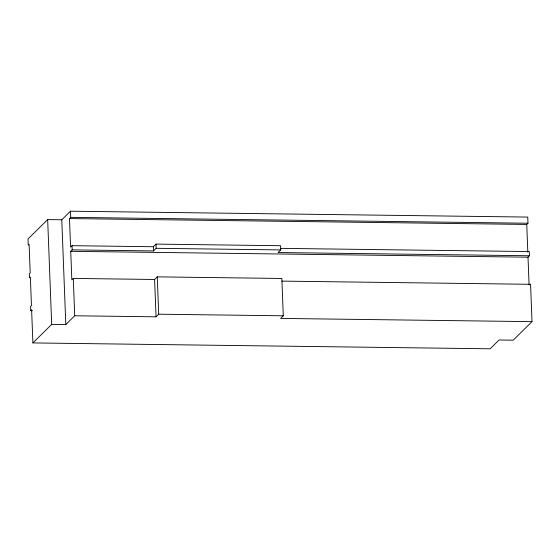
<?xml version="1.0" encoding="UTF-8"?>
<svg xmlns="http://www.w3.org/2000/svg" width="560" height="560" viewBox="0 0 560 560"><rect width="100%" height="100%" fill="white"/><g stroke="black" fill="none" stroke-linecap="round" stroke-linejoin="round"><path stroke-width="0.84" d="M280.567 248.36L529.305 251.559L529.466 255.752L278.11 252.525L280.756 249.907L280.595 245.714L156.009 244.111L153.356 246.729L72.03 245.686L70.574 247.121L69.475 218.568L526.757 224.441L527.982 223.23L527.751 217.077L70.469 211.197L61.782 219.772L47.663 219.59L28 238.987L28.238 245.14L29.099 244.286L30.198 272.839L29.33 273.693L29.498 277.886L30.359 277.032L31.458 305.585L30.59 306.439L30.751 310.639L32.501 310.66M69.475 218.568L70.707 217.35L527.982 223.23M281.827 281.113L530.565 284.305L532 321.65L280.637 318.416L283.29 315.805L281.855 278.467L157.269 276.864L154.616 279.475L73.29 278.432L71.834 279.867L70.735 251.314L72.191 249.879L153.517 250.922L156.17 248.311L280.756 249.907M30.751 310.639L31.619 309.785L32.893 342.923L490.168 348.803L499.086 340.004L513.205 340.186L532 321.65M32.893 342.923L51.688 324.387L65.807 324.569L74.718 315.77L156.051 316.82L158.704 314.202L283.29 315.805M70.735 251.314L528.01 257.187L529.466 255.752M526.757 224.441L527.821 252.126M528.01 257.187L529.074 284.879M156.009 244.111L156.17 248.311M157.269 276.864L158.704 314.202M153.356 246.729L153.517 250.922M154.616 279.475L156.051 316.82M72.03 245.686L72.191 249.879M73.29 278.432L74.718 315.77M70.469 211.197L70.707 217.35M61.782 219.772L65.807 324.569M47.663 219.59L51.688 324.387"/></g></svg>
